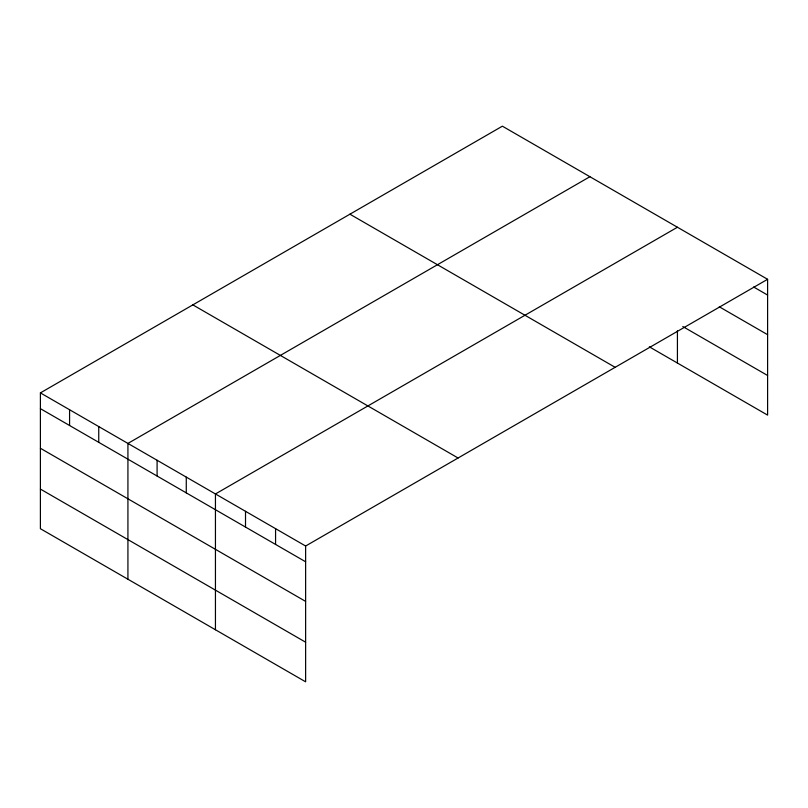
<?xml version="1.0" encoding="UTF-8"?>
<svg xmlns="http://www.w3.org/2000/svg" width="808" height="808" viewBox="0 0 808 808"><rect width="100%" height="100%" fill="white"/><g stroke="black" fill="none" stroke-linecap="round" stroke-linejoin="round"><path stroke-width="1.21" d="M767.6 279.295L502.374 126.179L40.4 392.89L40.4 528.705L305.626 681.821L305.626 546.016L767.6 279.295L767.6 415.11L649.329 346.824M589.901 176.71L127.927 443.42L127.927 579.235M677.427 227.24L215.443 493.961L215.443 629.765M753.642 287.002L767.6 295.061M719.292 306.788L767.6 334.674M682.79 326.523L767.6 375.488M349.925 214.191L615.151 367.317M192.849 304.879L458.075 458.005M40.4 392.89L305.626 546.016M40.4 408.656L305.626 561.782M40.4 448.268L305.626 601.394M40.4 489.082L305.626 642.209M677.427 330.856L677.427 363.044M275.568 528.664L275.568 544.42M245.511 511.312L245.511 527.068M186.274 477.114L186.274 492.87M157.095 460.267L157.095 476.023M98.748 426.584L98.748 442.34M69.579 409.737L69.579 425.493"/></g></svg>
